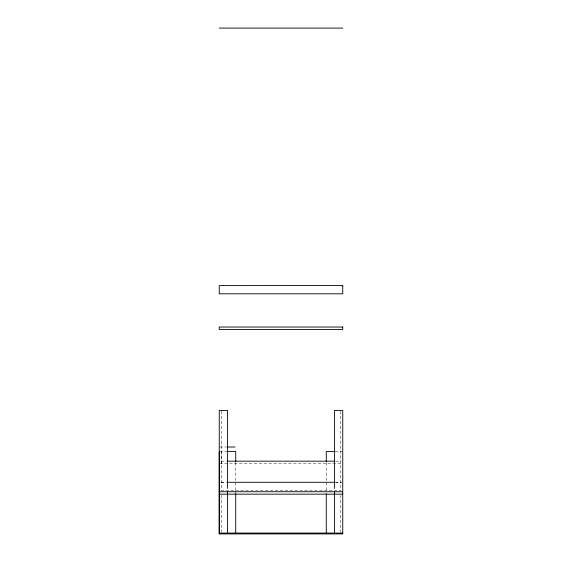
<?xml version="1.0" encoding="UTF-8"?>
<svg xmlns="http://www.w3.org/2000/svg" width="562" height="562" viewBox="0 0 562 562"><rect width="100%" height="100%" fill="white"/><g stroke="black" fill="none" stroke-linecap="round" stroke-linejoin="round"><path stroke-width="0.42" stroke-dasharray="2.81 2.11" d="M219.826 447.008L226.395 447.008M219.665 451.567L226.612 451.567M335.388 451.567L342.335 451.567M220.985 461.17L226.184 461.17M335.732 461.17L340.993 461.17M219.665 463.678L340.993 463.678M220.999 482.294L226.24 482.28M335.444 482.28L341.563 482.294M220.999 482.603L226.24 482.603M335.444 482.603L341.563 482.603M220.999 490.303L341.001 490.303M340.277 411.279L340.277 490.106M340.277 495.361L340.277 532.151M326.283 462.955L326.283 490.106M235.717 462.955L235.717 490.106M235.717 490.886L235.717 493.52M221.73 411.279L221.723 490.106M221.73 495.361L221.723 532.151M221.309 451.567L221.309 463.678"/><path stroke-width="0.84" d="M219.25 28.1L342.75 28.1M227.266 447.008L235.141 447.008M226.971 451.567L235.717 451.567L235.717 462.076M335.029 451.567L326.283 451.567L326.283 462.076M227.048 461.17L334.854 461.17M227.111 482.294L334.573 482.294M219.25 491.736L342.75 491.736M219.25 494.167L342.75 494.167M219.25 533.078L342.75 533.078M219.25 451.567L219.25 533.9L342.75 533.9L342.75 410.401L334.516 410.401L334.516 488.357M342.434 285.573L342.434 285.981M334.516 491.855L334.516 533.9M326.283 493.612L326.283 533.9M235.717 493.52L235.717 533.9M227.491 488.357L227.491 410.401L219.257 410.401L219.257 533.9M227.491 491.855L227.491 533.9M342.75 285.573L219.25 285.594L219.25 293.807L342.75 293.807L342.75 285.573M342.75 327.028L219.25 327.028L219.25 329.501L342.75 329.501L342.75 327.028"/></g></svg>
